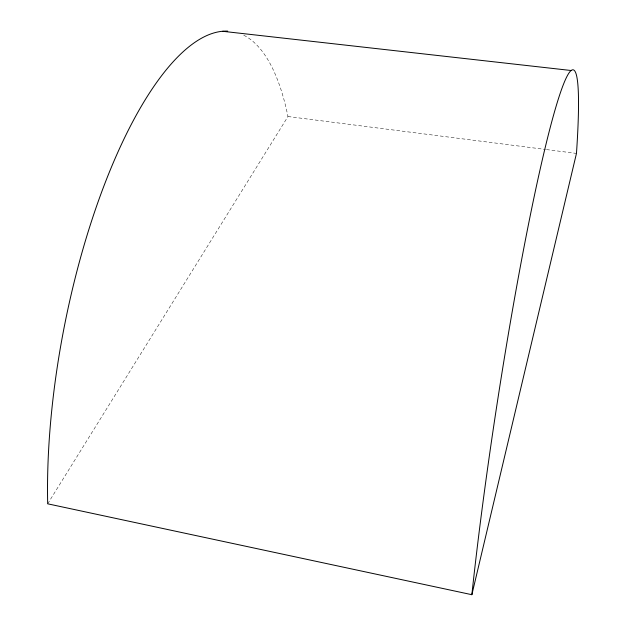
<?xml version="1.0" encoding="UTF-8"?>
<svg xmlns="http://www.w3.org/2000/svg" width="626" height="626" viewBox="0 0 626 626"><rect width="100%" height="100%" fill="white"/><g stroke="black" fill="none" stroke-linecap="round" stroke-linejoin="round"><path stroke-width="0.47" stroke-dasharray="3.13 2.35" d="M47.693 503.813L287.968 116.522A323.501 109.777 -79 0 0 241.847 34.328M287.968 116.522L545.489 149.45M546.459 149.575L576.468 153.409"/><path stroke-width="0.94" d="M471.863 594.7L576.468 153.409A346.397 24.657 -81.3 0 0 544.041 152.408A346.397 24.657 -81.3 0 0 471.863 594.7L47.693 503.813A323.501 109.777 -79 0 1 227.723 31.128M222.707 31.3L571.139 70.511"/></g></svg>
